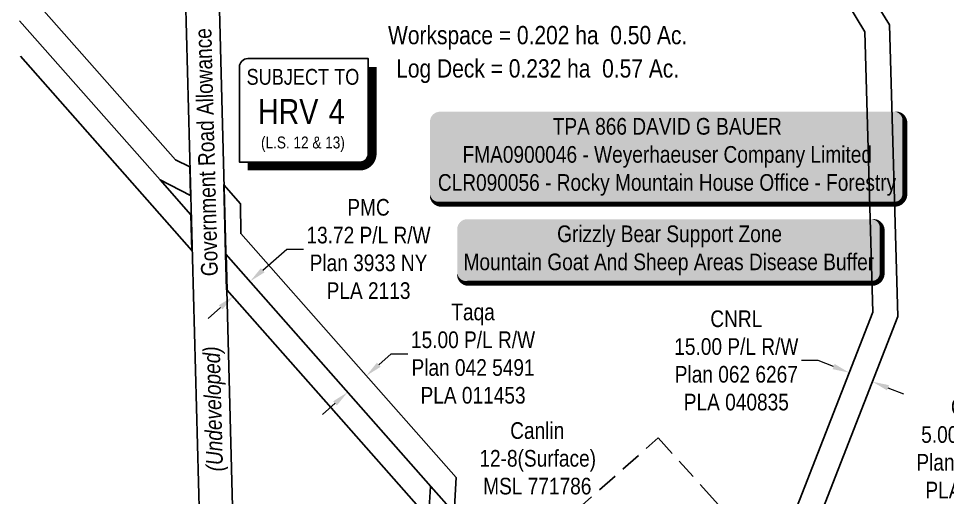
# Model space of a CAD drawing. Extents: x 626668 to 628700, y 5819173 to 5821810.
# Drawn here: x 626838 to 627395, y 5820263 to 5820550 of the extents above; entities that cross this region are included whole.
import ezdxf
from ezdxf.enums import TextEntityAlignment as Align

# ---------------------------------------------------------------- set-up
doc = ezdxf.new("R2010")
doc.units = 0
doc.header["$LTSCALE"] = 5
doc.header["$PDSIZE"] = 0.5
doc.linetypes.add('foc-ACCESSROAD', pattern=[3.75, 2.5, -1.25])
doc.layers.get('Defpoints').update_dxf_attribs({"color": 9})
for name, color, linetype in [('AS-WILDLIFE-BLOCK', 131, 'Continuous'), ('C-WS', 13, 'foc-ACCESSROAD'), ('CG-NOTES', 7, 'Continuous'), ('CTW', 7, 'Continuous'), ('F-RW', 190, 'Continuous'), ('L-AREAWORK', 5, 'Continuous'), ('L-ROAD-T', 7, 'Continuous'), ('L-SEC', 7, 'Continuous')]:
    doc.layers.add(name, color=color, linetype=linetype)
for name, color, linetype, lineweight in [('C-RW-T', 13, 'Continuous', 9), ('C-WS-T', 13, 'Continuous', 9), ('F-RW-T', 190, 'Continuous', 9), ('T-TEXT', 48, 'Continuous', 18)]:
    doc.layers.add(name, color=color, linetype=linetype, lineweight=lineweight)
doc.styles.add('100L', font='ARIALN.TTF', dxfattribs={"height": 11})
doc.styles.add('80', font='ARIALN.TTF', dxfattribs={"height": 10})
doc.styles.add('80CG', font='ARIALN.TTF', dxfattribs={"height": 10})
doc.styles.add('80L', font='ARIALN.TTF', dxfattribs={"height": 10})
doc.styles.add('80LS', font='ARIALNI.TTF', dxfattribs={"height": 10})
doc.styles.add('HRV', font='ARIALN.TTF', dxfattribs={"height": 3})
doc.dimstyles.new('Compass 5 000', dxfattribs={"dimscale": 5, "dimtxt": 9, "dimasz": 2, "dimexe": 0.2, "dimexo": 0.0625, "dimgap": 0.5, "dimtad": 0, "dimtih": 1, "dimtoh": 1, "dimzin": 0, "dimdsep": 46, "dimtxsty": '80CG', "dimcen": 0.1, "dimse1": 1, "dimse2": 1, "dimclrd": 256, "dimclrt": 256, "dimaunit": 1, "dimadec": 4, "dimazin": 0, "dimtfac": 0.06, "dimtofl": 0, "dimtmove": 0, "dimatfit": 1, "dimfxl": 0.2, "dimtolj": 1, "dimtzin": 0, "dimlwd": -1, "dimarcsym": 0})

# ---------------------------------------------------------------- blocks, each defined once
blk = doc.blocks.new('*U561')
h = blk.add_hatch(color=255)
edge = h.paths.add_edge_path()
edge.add_line((-136.5, -28.5), (136.5, -28.5))
edge.add_arc((136.5, -22.5), 6, 270, 360)
edge.add_line((142.5, -22.5), (142.5, 21))
edge.add_arc((136.5, 21), 6, 0, 90)
edge.add_line((136.5, 27), (-136.5, 27))
edge.add_arc((-136.5, 21), 6, 90, 180)
edge.add_line((-142.5, 21), (-142.5, -22.5))
edge.add_arc((-136.5, -22.5), 6, 180, 270)
at = {"color": 44, "flags": 128}
blk.add_lwpolyline([(-136.5, -28.5, 3, 3, 0), (136.5, -28.5, 3, 3, 0.414214), (142.5, -22.5, 3, 3, 0), (142.5, 21, 3, 0, 0.414214), (136.5, 27, 0, 0, 0), (-136.5, 27, 0, 0, 0.414214), (-142.5, 21, 0, 0, 0), (-142.5, -22.5, 0, 3, 0.414214)], format="xyseb", close=True, dxfattribs=at)
at = {"color": 44, "style": '80'}
blk.add_attdef('ENTER_TEXT_001', (-35.99, -5), '', height=10, dxfattribs=at)
blk = doc.blocks.new('*D575')
at = {"layer": 'Defpoints', "color": 0, "transparency": 16777216}
for p in [(626976.61, 5820392.8), (627024.19, 5820338.82), (627013.94, 5820329.79)]:
    blk.add_point(p, dxfattribs=at)
at = {"layer": 'F-RW-T', "transparency": 16777216}
for p, q in [((626984.11, 5820399.41), (626998.53, 5820412.13)), ((626998.53, 5820412.13), (627008.53, 5820412.13)), ((626958.86, 5820377.15), (626951.36, 5820370.54))]:
    blk.add_line(p, q, dxfattribs=at)
for points in [[(626983.01, 5820400.66), (626985.21, 5820398.16), (626976.61, 5820392.8)], [(626957.76, 5820378.4), (626959.96, 5820375.9), (626966.36, 5820383.77)]]:
    blk.add_solid(points, dxfattribs=at)
at = {"layer": 'F-RW-T', "transparency": 16777216, "insert": (627047.62, 5820412.13), "char_height": 10, "attachment_point": 5, "style": '80CG', "bg_fill": 3, "box_fill_scale": 1.1, "bg_fill_color": 256, "bg_fill_true_color": 13158600, "bg_fill_transparency": 0}
blk.add_mtext('\\A1;PMC\\P13.72 P/L R/W\\PPlan 3933 NY\\PPLA 2113', dxfattribs=at)
blk = doc.blocks.new('*D580')
at = {"layer": 'Defpoints', "color": 0, "transparency": 16777216}
for p in [(627046.26, 5820336.06), (627052.25, 5820329.28), (627041.01, 5820319.36)]:
    blk.add_point(p, dxfattribs=at)
at = {"layer": 'F-RW-T', "transparency": 16777216}
for p, q in [((627053.76, 5820342.68), (627061.26, 5820349.3)), ((627061.26, 5820349.3), (627071.26, 5820349.3)), ((627027.52, 5820319.53), (627020.03, 5820312.91))]:
    blk.add_line(p, q, dxfattribs=at)
for points in [[(627052.66, 5820343.93), (627054.87, 5820341.43), (627046.26, 5820336.06)], [(627026.42, 5820320.78), (627028.63, 5820318.28), (627035.02, 5820326.14)]]:
    blk.add_solid(points, dxfattribs=at)
at = {"layer": 'F-RW-T', "transparency": 16777216, "insert": (627110.35, 5820349.3), "char_height": 10, "attachment_point": 5, "style": '80CG'}
blk.add_mtext('\\A1;Taqa\\P15.00 P/L R/W\\PPlan 042 5491\\PPLA 011453', dxfattribs=at)
blk = doc.blocks.new('*D584')
at = {"layer": 'Defpoints', "color": 0, "transparency": 16777216}
for p in [(627336.09, 5820337.97), (627334.29, 5820333.35), (627348.26, 5820327.9)]:
    blk.add_point(p, dxfattribs=at)
at = {"layer": 'F-RW-T', "transparency": 16777216}
for p, q in [((627317.46, 5820345.23), (627307.46, 5820345.23)), ((627326.77, 5820341.6), (627317.46, 5820345.23)), ((627359.38, 5820328.89), (627368.7, 5820325.26))]:
    blk.add_line(p, q, dxfattribs=at)
for points in [[(627327.38, 5820343.15), (627326.17, 5820340.04), (627336.09, 5820337.97)], [(627359.99, 5820330.44), (627358.78, 5820327.34), (627350.06, 5820332.52)]]:
    blk.add_solid(points, dxfattribs=at)
at = {"layer": 'F-RW-T', "transparency": 16777216, "insert": (627268.37, 5820345.23), "char_height": 10, "attachment_point": 5, "style": '80CG'}
blk.add_mtext('\\A1;CNRL\\P15.00 P/L R/W\\PPlan 062 6267\\PPLA 040835', dxfattribs=at)
blk = doc.blocks.new('*D593')
at = {"layer": 'C-RW-T', "transparency": 16777216}
for p, q in [((627462.17, 5820292.41), (627452.17, 5820292.41)), ((627469.05, 5820285.15), (627462.17, 5820292.41)), ((627486.17, 5820267.07), (627493.04, 5820259.81))]:
    blk.add_line(p, q, dxfattribs=at)
for points in [[(627470.26, 5820286.29), (627467.84, 5820284), (627475.92, 5820277.89)], [(627487.38, 5820268.21), (627484.96, 5820265.92), (627479.29, 5820274.33)]]:
    blk.add_solid(points, dxfattribs=at)
at = {"layer": 'Defpoints', "color": 0, "transparency": 16777216}
for p in [(627503.5, 5820304), (627506.87, 5820300.44), (627475.92, 5820277.89)]:
    blk.add_point(p, dxfattribs=at)
at = {"layer": 'C-RW-T', "transparency": 16777216, "insert": (627413.4, 5820292.41), "char_height": 10, "attachment_point": 5, "style": '80CG'}
blk.add_mtext('\\A1;Canlin\\P5.00 P/L R/W\\PPlan 842 0435\\PPLA 830094', dxfattribs=at)
blk = doc.blocks.new('HRV')
blk.add_lwpolyline([(-35.14, 31.6), (37.21, 31.6), (37.21, -25.54, -0.414214), (32.21, -30.54), (-40.14, -30.54), (-40.14, 26.6, -0.414214)], format="xyb", close=True)
at = {"const_width": 5, "flags": 128}
blk.add_lwpolyline([(-35.14, -33.04), (32.21, -33.04, 0.414214), (39.71, -25.54), (39.71, 26.6)], format="xyb", dxfattribs=at)
at = {"style": '80L'}
blk.add_text('SUBJECT TO', height=9.5, dxfattribs=at).set_placement((-2.01, 13.06), align=Align.BOTTOM_CENTER)
blk.add_attdef('(N.W.1/4 00)', text='', height=7.12, dxfattribs=at).set_placement((-2.01, -24.45), align=Align.BOTTOM_CENTER)
at = {"layer": 'CTW', "color": 3, "style": 'HRV'}
blk.add_text('HRV', height=15, dxfattribs=at).set_placement((-10.88, -0.18), align=Align.MIDDLE_CENTER)
blk.add_attdef('0', text='', height=15, dxfattribs=at).set_placement((18.28, -0.18), align=Align.MIDDLE_CENTER)
blk = doc.blocks.new('*U537')
h = blk.add_hatch(color=255)
edge = h.paths.add_edge_path()
edge.add_line((-121.5, -20), (121.5, -20))
edge.add_arc((121.5, -14), 6, 270, 360)
edge.add_line((127.5, -14), (127.5, 12.5))
edge.add_arc((121.5, 12.5), 6, 0, 90)
edge.add_line((121.5, 18.5), (-121.5, 18.5))
edge.add_arc((-121.5, 12.5), 6, 90, 180)
edge.add_line((-127.5, 12.5), (-127.5, -14))
edge.add_arc((-121.5, -14), 6, 180, 270)
at = {"color": 131, "flags": 128}
blk.add_lwpolyline([(-121.5, -20, 3, 3, 0), (121.5, -20, 3, 3, 0.414214), (127.5, -14, 3, 3, 0), (127.5, 12.5, 3, 0, 0.414214), (121.5, 18.5, 0, 0, 0), (-121.5, 18.5, 0, 0, 0.414214), (-127.5, 12.5, 0, 0, 0), (-127.5, -14, 0, 3, 0.414214)], format="xyseb", close=True, dxfattribs=at)
at = {"color": 131, "style": '80'}
blk.add_attdef('ENTER_TEXT_001', (-35.99, -5), '', height=10, dxfattribs=at)

msp = doc.modelspace()

# ---------------------------------------------------------------- linework, layer by layer
at = {"layer": 'C-WS'}
msp.add_lwpolyline([(627410.249, 5820175.258), (627349.313, 5820177.934), (627329.333, 5820178.811), (627292.644, 5820180.422), (627276.981, 5820181.11), (627272.659, 5820181.3), (627265.672, 5820175.139), (627210.807, 5820126.764), (627156.377, 5820188.159), (627146.044, 5820199.821), (627143.488, 5820202.704), (627132.899, 5820214.661), (627129.97, 5820218.025), (627221.51, 5820298.745), (627254.07, 5820262.562), (627262.75, 5820252.916), (627266.771, 5820248.447), (627290.78, 5820220.407), (627302.119, 5820207.312), (627318.95, 5820207.087), (627392.899, 5820206.119), (627427.956, 5820239.278)], dxfattribs=at)
at = {"layer": 'F-RW'}
for points in [[(627295.232, 5820233.107), (627350.213, 5820374.21), (627345.465, 5820542.436), (627302.983, 5820613.155), (627341.492, 5820701.912), (627336.67, 5820873.527), (627351.659, 5820873.948), (627356.574, 5820699.002), (627319.375, 5820613.267), (627360.345, 5820546.786), (627365.289, 5820371.594), (627309.299, 5820227.901)], [(626837.572, 5820572.607), (626931.839, 5820465.723), (626940.272, 5820461.477), (626940.741, 5820444.372), (626922.608, 5820453.628), (626838.225, 5820549.23)], [(626838.225, 5820549.23), (626922.608, 5820453.628), (626941.062, 5820432.711), (626941.649, 5820411.322), (626838.821, 5820527.899)], [(627083.632, 5820250.46), (627084.862, 5820269.636), (626961.827, 5820409.142), (626960.685, 5820450.736), (626970.744, 5820439.337), (626970.932, 5820421.434), (627100.179, 5820274.965), (627098.931, 5820253.688)], [(627083.632, 5820250.46), (627024.971, 5820316.81), (626962.414, 5820387.745), (626961.827, 5820409.142), (627084.862, 5820269.636), (627098.931, 5820253.688)], [(627084.026, 5820250.423), (627025.386, 5820316.75), (626962.85, 5820387.66), (626962.263, 5820409.049), (627085.255, 5820269.593), (627099.319, 5820253.649)]]:
    msp.add_lwpolyline(points, dxfattribs=at)
at = {"layer": 'L-SEC'}
for p, q in [((626951.093, 5820063.038), (626929.861, 5820862.401)), ((626971.195, 5820063.572), (626949.964, 5820862.923))]:
    msp.add_line(p, q, dxfattribs=at)

# ---------------------------------------------------------------- block references
at = {"layer": 'AS-WILDLIFE-BLOCK', "linetype": 'ByBlock'}
ref = msp.add_blockref('*U537', (627228.377, 5820411.565), dxfattribs=at)
ref.add_attrib('ENTER_TEXT_001', 'Grizzly Bear Support Zone', (627160.812, 5820416.287), dxfattribs={"layer": '0', "color": 131, "height": 10, "style": '80'})
ref.add_attrib('ENTER_TEXT_002', 'Mountain Goat And Sheep Areas Disease Buffer', (627104.639, 5820399.443), dxfattribs={"layer": '0', "color": 131, "height": 10, "style": '80'})
at = {"layer": 'CG-NOTES', "xscale": 0.99964244, "yscale": 0.99964244, "zscale": 0.99964244}
msp.add_blockref('HRV', (627010.256, 5820494.859), dxfattribs=at).add_auto_attribs({'(N.W.1/4 00)': '(L.S. 12 & 13)', '0': '4'})

# ---------------------------------------------------------------- texts
at = {"layer": 'C-WS-T', "insert": (627113.489, 5820308.191), "char_height": 10, "attachment_point": 1, "style": '80L'}
msp.add_mtext_dynamic_manual_height_columns('\\pi19.16;Canlin\\P\\pi0.66392;12-8(Surface)\\P\\pi2.9354;MSL 771786', width=69.43834, gutter_width=50, heights=[0], dxfattribs=at)
at = {"layer": 'L-AREAWORK', "color": 5, "style": '100L'}
for s, p in [('Workspace = 0.202 ha  0.50 Ac.', (627149.138, 5820531.78)), ('Log Deck = 0.232 ha  0.57 Ac.', (627149.138, 5820511.787))]:
    msp.add_text(s, height=10.99607, dxfattribs=at).set_placement(p, align=Align.BOTTOM_CENTER)
at = {"layer": 'L-ROAD-T', "style": '80L'}
msp.add_text('Government Road Allowance', height=9.99651, rotation=91.51935, dxfattribs=at).set_placement((626950.212, 5820470.264), align=Align.MIDDLE_CENTER)

# ---------------------------------------------------------------- dimensions: what is measured, and where the dimension line sits
at = {"layer": 'C-RW-T'}
dim = msp.add_aligned_dim(p1=(627506.869, 5820300.441), p2=(627503.498, 5820304.001), distance=37.978, text='Canlin\\P5.00 P/L R/W\\PPlan 842 0435\\PPLA 830094', dimstyle='Compass 5 000', dxfattribs=at)
dim.commit()
dim.dimension.update_dxf_attribs({"geometry": '*D593', "text_midpoint": (627413.401, 5820292.41)})
at = {"layer": 'F-RW-T'}
dim = msp.add_aligned_dim(p1=(627348.264, 5820327.902), p2=(627334.291, 5820333.347), distance=-4.958, text='CNRL\\P15.00 P/L R/W\\PPlan 062 6267\\PPLA 040835', dimstyle='Compass 5 000', dxfattribs=at)
dim.commit()
dim.dimension.update_dxf_attribs({"geometry": '*D584', "text_midpoint": (627268.369, 5820345.228)})

# ---------------------------------------------------------------- next in the draw order: dimensions: what is measured, and where the dimension line sits
dim = msp.add_linear_dim(base=(626976.607, 5820392.799), p1=(627013.944, 5820329.792), p2=(627024.19, 5820338.825), angle=41.39921, text='PMC\\P13.72 P/L R/W\\PPlan 3933 NY\\PPLA 2113', dimstyle='Compass 5 000', override={"dimtfill": 1}, dxfattribs=at)
dim.commit()
dim.dimension.update_dxf_attribs({"geometry": '*D575', "text_midpoint": (627047.618, 5820412.128), "dimtype": 161})

# ---------------------------------------------------------------- next in the draw order: block references
ref = msp.add_blockref('*U561', (627227.006, 5820467.581))
ref.add_attrib('ENTER_TEXT_001', 'TPA 866 DAVID G BAUER', (627158.189, 5820480.806), dxfattribs={"color": 44, "height": 10, "style": '80'})
ref.add_attrib('ENTER_TEXT_002', 'FMA0900046 - Weyerhaeuser Company Limited', (627104.052, 5820463.962), dxfattribs={"color": 44, "height": 10, "style": '80'})
ref.add_attrib('ENTER_TEXT_003', 'CLR090056 - Rocky Mountain House Office - Forestry', (627089.25, 5820447.118), dxfattribs={"color": 44, "height": 10, "style": '80'})

# ---------------------------------------------------------------- next in the draw order: texts
at = {"layer": 'T-TEXT', "style": '80LS'}
msp.add_text('(Undeveloped)', height=9.99651, rotation=91.51935, dxfattribs=at).set_placement((626954.299, 5820316.184), align=Align.MIDDLE_CENTER)

# ---------------------------------------------------------------- next in the draw order: dimensions: what is measured, and where the dimension line sits
at = {"layer": 'F-RW-T'}
dim = msp.add_aligned_dim(p1=(627041.012, 5820319.355), p2=(627052.255, 5820329.276), distance=9.053, text='Taqa\\P15.00 P/L R/W\\PPlan 042 5491\\PPLA 011453', dimstyle='Compass 5 000', dxfattribs=at)
dim.commit()
dim.dimension.update_dxf_attribs({"geometry": '*D580', "text_midpoint": (627110.347, 5820349.297)})

doc.saveas('drawing.dxf')
